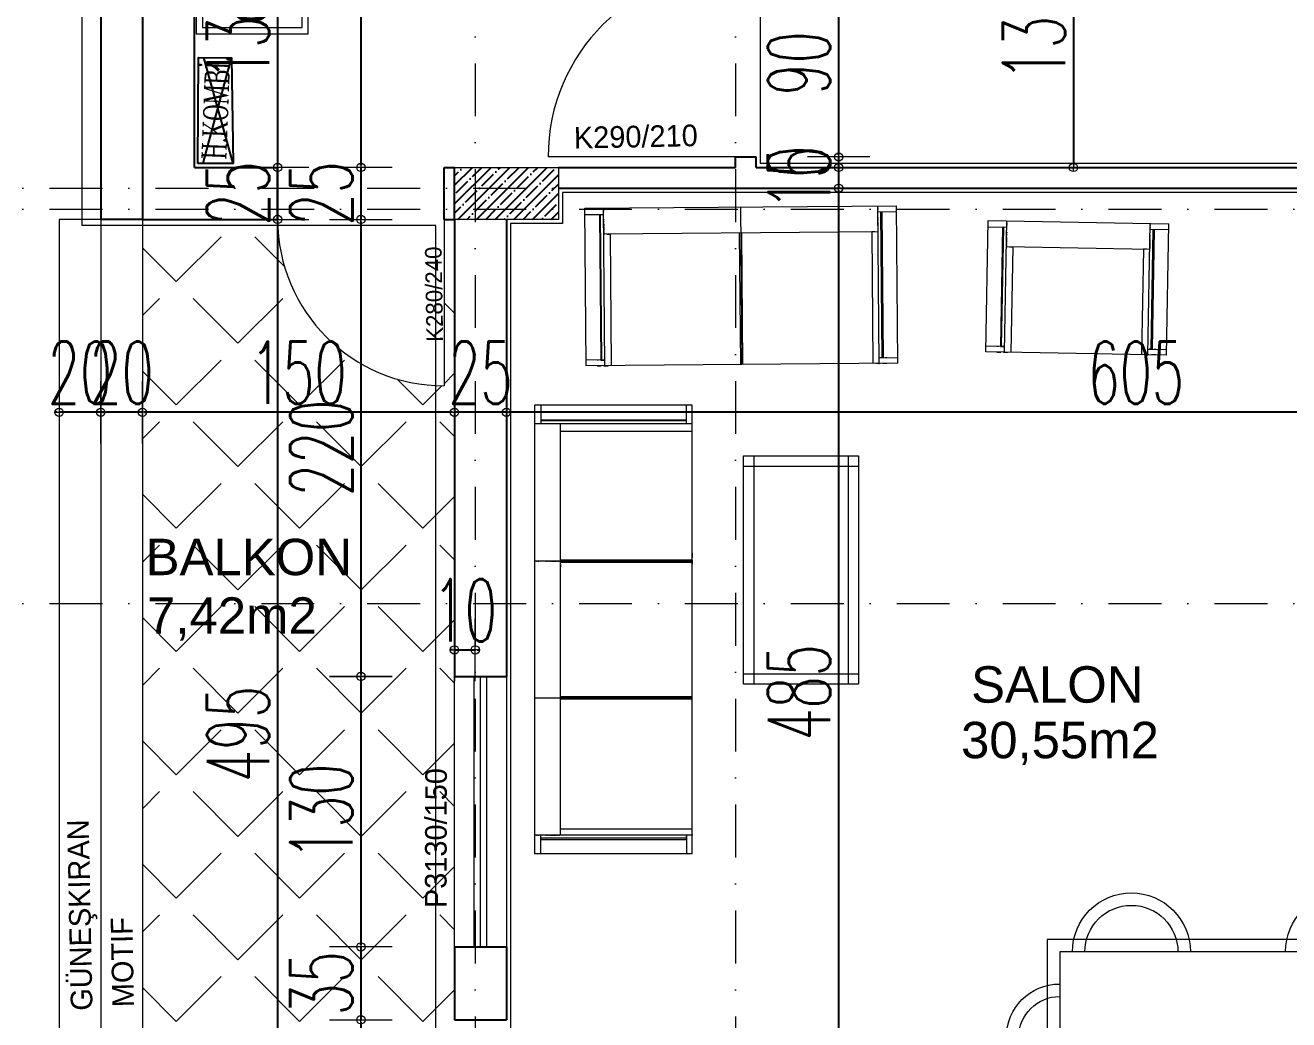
# Model space of a CAD drawing. Header units: millimetres. Extents: x -16104 to 67872, y -88009 to 12107.
# Drawn here: x 14388 to 14996, y -6460 to -5982 of the extents above; entities that cross this region are included whole.
import ezdxf

# ---------------------------------------------------------------- set-up
doc = ezdxf.new("R2010")
doc.units = ezdxf.units.MM
doc.linetypes.add('DASHDOTX2', pattern=[50.8, 25.4, -12.7, 0, -12.7])
doc.layers.get('0').update_dxf_attribs({"color": 241})
for name, color, linetype, lineweight in [('akslar', 144, 'Continuous', 20), ('bacas', 11, 'Continuous', 5), ('balkon', 6, 'Continuous', 5), ('duvar', 123, 'Continuous', 25), ('emsal&kolon', 1, 'Continuous', 5), ('kapı', 3, 'Continuous', 5), ('OLCU', 54, 'Continuous', 13), ('PASEMCON', 2, 'Continuous', 9), ('pencere', 5, 'Continuous', 5), ('POZ', 36, 'Continuous', 18), ('SıVA', 40, 'Continuous', 9), ('tefriş', 30, 'Continuous', 5), ('ÖLÇÜ', 252, 'Continuous', 20)]:
    doc.layers.add(name, color=color, linetype=linetype, lineweight=lineweight)
doc.styles.add('DIM', font='Txttw.shx', dxfattribs={"width": 0.6})
doc.styles.add('DIN', font='times.ttf', dxfattribs={"width": 0.6})
doc.styles.add('M2', font='stylu.ttf', dxfattribs={"height": 10})
doc.dimstyles.new('50', dxfattribs={"dimscale": 0, "dimtxt": 30, "dimasz": 1, "dimexe": 0, "dimexo": 2, "dimgap": 4, "dimtad": 1, "dimdec": 0, "dimzin": 0, "dimdsep": 46, "dimtxsty": 'DIM', "dimblk1": 'DOT', "dimblk2": 'DOT', "dimsah": 1, "dimcen": 1.5, "dimdle": 3, "dimse1": 1, "dimse2": 1, "dimclrd": 256, "dimclre": 9, "dimclrt": 256, "dimadec": 0, "dimazin": 0, "dimtfac": 0.24, "dimtdec": 0, "dimtix": 1, "dimtmove": 2, "dimatfit": 3, "dimldrblk": 'DOT', "dimfxl": 0, "dimtolj": 1, "dimtzin": 15, "dimarcsym": 0})

# ---------------------------------------------------------------- blocks, each defined once
blk = doc.blocks.new('sec')
at = {"layer": 'bacas'}
for p, q in [((9731.12, -593.55), (9731.12, -669.3)), ((9731.12, -593.55), (9946.75, -593.55)), ((9731.12, -593.55), (9731.12, -669.3)), ((9736.37, -593.55), (9738.37, -593.55)), ((9736.37, -593.55), (9738.37, -593.55)), ((9739.62, -593.55), (9741.62, -593.55)), ((9739.62, -593.55), (9741.62, -593.55)), ((9740.12, -593.55), (9740.12, -669.3)), ((9740.37, -593.55), (9740.12, -593.55)), ((9740.12, -593.55), (9740.12, -669.3)), ((9740.37, -593.55), (9740.12, -593.55)), ((9743.12, -656.8), (9743.12, -593.55)), ((9743.12, -656.8), (9743.12, -593.55)), ((9797, -593.55), (9946.75, -593.55)), ((9805.56, -593.55), (9805.56, -656.8)), ((9805.56, -593.55), (9805.56, -656.8)), ((9806.12, -669.3), (9806.12, -593.55)), ((9806.12, -669.3), (9806.12, -593.55)), ((9806.62, -593.55), (9806.62, -656.8)), ((9806.62, -593.55), (9806.62, -656.8)), ((9872.37, -593.55), (9870.37, -593.55)), ((9872.37, -593.55), (9870.37, -593.55)), ((9871.18, -593.55), (9871.18, -656.8)), ((9871.62, -593.55), (9871.87, -593.55)), ((9871.62, -593.55), (9871.87, -593.55)), ((9871.87, -593.55), (9871.87, -669.3)), ((9872.25, -593.55), (9872.25, -656.8)), ((9875.62, -593.55), (9873.62, -593.55)), ((9875.62, -593.55), (9873.62, -593.55)), ((9934.26, -656.8), (9934.26, -593.55)), ((9937.83, -593.56), (9937.83, -669.31)), ((9946.83, -593.56), (9946.83, -669.31)), ((9946.83, -593.56), (9946.83, -669.31)), ((9740.12, -596.3), (9731.12, -596.3)), ((9740.12, -596.3), (9731.12, -596.3)), ((9737.12, -596.3), (9736.37, -596.3)), ((9737.12, -596.3), (9736.37, -596.3)), ((9738.12, -666.3), (9738.12, -596.3)), ((9738.12, -596.3), (9739.62, -596.3)), ((9738.12, -666.3), (9738.12, -596.3)), ((9738.12, -596.3), (9739.62, -596.3)), ((9738.37, -596.3), (9738.62, -596.3)), ((9738.37, -596.3), (9738.62, -596.3)), ((9738.62, -596.3), (9738.62, -666.3)), ((9738.62, -596.3), (9738.62, -666.3)), ((9937.75, -596.3), (9946.75, -596.3)), ((9937.75, -596.3), (9946.75, -596.3)), ((9939.33, -596.31), (9939.33, -666.31)), ((9939.33, -596.31), (9939.33, -666.31)), ((9939.83, -666.31), (9939.83, -596.31)), ((9939.83, -666.31), (9939.83, -596.31)), ((9740.12, -656.8), (9871.87, -656.8)), ((9740.12, -656.8), (9740.37, -656.8)), ((9740.12, -656.8), (9937.83, -656.8)), ((9740.12, -656.8), (9740.37, -656.8)), ((9740.12, -657.3), (9740.12, -657.05)), ((9740.12, -657.3), (9740.12, -657.05)), ((9740.12, -657.8), (9740.12, -657.55)), ((9740.12, -657.8), (9740.12, -657.55)), ((9740.12, -658.3), (9740.12, -658.05)), ((9740.12, -658.3), (9740.12, -658.05)), ((9740.12, -658.8), (9740.12, -658.55)), ((9740.12, -658.8), (9740.12, -658.55)), ((9740.12, -659.3), (9740.12, -659.05)), ((9740.12, -659.3), (9740.12, -659.05)), ((9740.12, -659.8), (9740.12, -659.55)), ((9740.12, -659.8), (9740.12, -659.55)), ((9740.12, -660.3), (9740.12, -660.05)), ((9740.12, -660.3), (9740.12, -660.05)), ((9740.12, -661.05), (9740.12, -660.55)), ((9740.12, -661.05), (9740.12, -660.55)), ((9740.12, -661.55), (9740.12, -661.3)), ((9740.12, -661.55), (9740.12, -661.3)), ((9741.62, -656.8), (9743.12, -656.8)), ((9741.62, -656.8), (9743.12, -656.8)), ((9870.37, -656.8), (9868.87, -656.8)), ((9870.37, -656.8), (9868.87, -656.8)), ((9871.87, -656.8), (9871.62, -656.8)), ((9871.87, -656.8), (9871.62, -656.8)), ((9871.87, -657.3), (9871.87, -657.05)), ((9871.87, -657.3), (9871.87, -657.05)), ((9871.87, -657.8), (9871.87, -657.55)), ((9871.87, -657.8), (9871.87, -657.55)), ((9871.87, -658.3), (9871.87, -658.05)), ((9871.87, -658.3), (9871.87, -658.05)), ((9871.87, -658.8), (9871.87, -658.55)), ((9871.87, -658.8), (9871.87, -658.55)), ((9871.87, -659.3), (9871.87, -659.05)), ((9871.87, -659.3), (9871.87, -659.05)), ((9871.87, -659.8), (9871.87, -659.55)), ((9871.87, -659.8), (9871.87, -659.55)), ((9871.87, -660.3), (9871.87, -660.05)), ((9871.87, -660.3), (9871.87, -660.05)), ((9871.87, -661.05), (9871.87, -660.55)), ((9871.87, -661.05), (9871.87, -660.55)), ((9871.87, -661.55), (9871.87, -661.3)), ((9871.87, -661.55), (9871.87, -661.3)), ((9731.12, -666.3), (9740.12, -666.3)), ((9731.12, -666.3), (9740.12, -666.3)), ((9740.12, -662.3), (9740.12, -662.05)), ((9740.12, -662.3), (9740.12, -662.05)), ((9740.12, -663.05), (9740.12, -662.8)), ((9740.12, -663.05), (9740.12, -662.8)), ((9740.12, -663.8), (9740.12, -663.55)), ((9740.12, -663.8), (9740.12, -663.55)), ((9740.12, -667.55), (9740.12, -667.3)), ((9740.12, -667.55), (9740.12, -667.3)), ((9871.87, -662.3), (9871.87, -662.05)), ((9871.87, -662.3), (9871.87, -662.05)), ((9871.87, -663.05), (9871.87, -662.8)), ((9871.87, -663.05), (9871.87, -662.8)), ((9871.87, -663.8), (9871.87, -663.55)), ((9871.87, -663.8), (9871.87, -663.55)), ((9871.87, -667.55), (9871.87, -667.3)), ((9871.87, -667.55), (9871.87, -667.3)), ((9946.83, -666.31), (9937.83, -666.31)), ((9946.83, -666.31), (9937.83, -666.31)), ((9946.83, -669.31), (9731.12, -669.3)), ((9740.12, -668.3), (9740.12, -668.05)), ((9740.12, -668.3), (9740.12, -668.05)), ((9946.83, -669.31), (9797.08, -669.31)), ((9871.87, -668.3), (9871.87, -668.05)), ((9871.87, -668.3), (9871.87, -668.05))]:
    blk.add_line(p, q, dxfattribs=at)
blk = doc.blocks.new('NEWBLOCK5')
at = {"layer": 'bacas'}
for p, q in [((1.4704, -0.1965), (0.3729, -0.1965)), ((0.3729, -0.1965), (0.3729, -0.749)), ((0.4229, -0.1965), (0.4229, -0.749)), ((1.4204, -0.1965), (1.4204, -0.749)), ((1.4704, -0.749), (1.4704, -0.1965)), ((0.3729, -0.2465), (1.4704, -0.2465)), ((1.4704, -0.7015), (0.3729, -0.7015)), ((0.3729, -0.749), (1.4704, -0.749))]:
    blk.add_line(p, q, dxfattribs=at)
blk = doc.blocks.new('NEWBLOCK4')
at = {"layer": 'bacas'}
for p, q in [((-0.8505, 0.5894), (-0.8505, 2.0869)), ((-0.093, 2.0869), (-0.8505, 2.0869)), ((-0.8205, 2.0869), (-0.8205, 1.9969)), ((-0.1205, 1.9969), (-0.1205, 2.0869)), ((-0.093, 2.0869), (-0.093, 0.5894)), ((-0.8205, 2.0169), (-0.1205, 2.0169)), ((-0.1205, 2.0119), (-0.8205, 2.0119)), ((-0.1205, 2.0269), (-0.1205, 2.0344)), ((-0.1205, 2.0169), (-0.1205, 2.0019)), ((-0.1205, 2.0144), (-0.1205, 2.0119)), ((-0.093, 2.0344), (-0.093, 2.0144)), ((-0.093, 1.9969), (-0.8505, 1.9969)), ((-0.8405, 1.9969), (-0.838, 1.9969)), ((-0.833, 1.9969), (-0.8305, 1.9969)), ((-0.7955, 1.9969), (-0.793, 1.9969)), ((-0.788, 1.9969), (-0.7855, 1.9969)), ((-0.7805, 1.9969), (-0.778, 1.9969)), ((-0.773, 1.9969), (-0.7705, 1.9969)), ((-0.768, 1.9969), (-0.763, 1.9969)), ((-0.7605, 1.9969), (-0.758, 1.9969)), ((-0.7555, 1.9969), (-0.753, 1.9969)), ((-0.7505, 1.9969), (-0.748, 1.9969)), ((-0.7455, 1.9969), (-0.743, 1.9969)), ((-0.7405, 1.9969), (-0.738, 1.9969)), ((-0.7355, 1.9969), (-0.733, 1.9969)), ((-0.7305, 1.9969), (-0.728, 1.9969)), ((-0.7255, 1.9969), (-0.7255, 0.6794)), ((-0.7255, 1.9969), (-0.7255, 1.9944)), ((-0.7255, 1.9819), (-0.7255, 1.9669)), ((-0.7255, 1.9669), (-0.093, 1.9669)), ((-0.093, 2.0019), (-0.093, 1.9819)), ((-0.093, 1.9944), (-0.093, 1.9969)), ((-0.8505, 1.3369), (-0.093, 1.3369)), ((-0.093, 1.3425), (-0.7255, 1.3425)), ((-0.093, 1.3319), (-0.7255, 1.3319)), ((-0.093, 0.6794), (-0.8505, 0.6794)), ((-0.8405, 0.6794), (-0.838, 0.6794)), ((-0.833, 0.6794), (-0.8305, 0.6794)), ((-0.8205, 0.5894), (-0.8205, 0.6794)), ((-0.7955, 0.6794), (-0.793, 0.6794)), ((-0.788, 0.6794), (-0.7855, 0.6794)), ((-0.7805, 0.6794), (-0.778, 0.6794)), ((-0.773, 0.6794), (-0.7705, 0.6794)), ((-0.768, 0.6794), (-0.763, 0.6794)), ((-0.7605, 0.6794), (-0.758, 0.6794)), ((-0.7555, 0.6794), (-0.753, 0.6794)), ((-0.7505, 0.6794), (-0.748, 0.6794)), ((-0.7455, 0.6794), (-0.743, 0.6794)), ((-0.7405, 0.6794), (-0.738, 0.6794)), ((-0.7355, 0.6794), (-0.733, 0.6794)), ((-0.7305, 0.6794), (-0.728, 0.6794)), ((-0.7255, 0.6944), (-0.7255, 0.7094)), ((-0.7255, 0.7094), (-0.093, 0.7094)), ((-0.7255, 0.6794), (-0.7255, 0.6819)), ((-0.1205, 0.6794), (-0.1205, 0.5894)), ((-0.1205, 0.6594), (-0.1205, 0.6744)), ((-0.093, 0.6744), (-0.093, 0.6944)), ((-0.093, 0.6819), (-0.093, 0.6794)), ((-0.1205, 0.6644), (-0.8205, 0.6644)), ((-0.8205, 0.6594), (-0.1205, 0.6594)), ((-0.1205, 0.6619), (-0.1205, 0.6644)), ((-0.1205, 0.6494), (-0.1205, 0.6419)), ((-0.093, 0.6419), (-0.093, 0.6619)), ((-0.093, 0.5894), (-0.8505, 0.5894))]:
    blk.add_line(p, q, dxfattribs=at)
blk = doc.blocks.new('tekli.')
at = {"layer": 'bacas'}
for p, q in [((43.44, 0), (-43.44, 0)), ((-43.44, 0), (-43.44, -63.16)), ((-38.19, 0), (-36.19, 0)), ((-34.94, 0), (-32.94, 0)), ((-34.19, 0), (-34.44, 0)), ((-34.44, 0), (-34.44, -63.16)), ((-31.44, -50.66), (-31.44, 0)), ((31.44, -50.66), (31.44, 0)), ((34.94, 0), (32.94, 0)), ((34.19, 0), (34.44, 0)), ((34.44, 0), (34.44, -63.16)), ((38.19, 0), (36.19, 0)), ((43.44, 0), (43.44, -63.16)), ((-34.44, -2.75), (-43.44, -2.75)), ((-37.44, -2.75), (-38.19, -2.75)), ((-36.44, -60.16), (-36.44, -2.75)), ((-36.44, -2.75), (-34.94, -2.75)), ((-36.19, -2.75), (-35.94, -2.75)), ((-35.94, -2.75), (-35.94, -60.16)), ((34.44, -2.75), (43.44, -2.75)), ((36.44, -2.75), (34.94, -2.75)), ((35.94, -2.75), (35.94, -60.16)), ((36.19, -2.75), (35.94, -2.75)), ((36.44, -60.16), (36.44, -2.75)), ((37.44, -2.75), (38.19, -2.75)), ((34.44, -50.66), (-34.44, -50.66)), ((-34.44, -50.66), (-34.19, -50.66)), ((-34.44, -51.16), (-34.44, -50.91)), ((-34.44, -51.66), (-34.44, -51.41)), ((-34.44, -52.16), (-34.44, -51.91)), ((-34.44, -52.66), (-34.44, -52.41)), ((-34.44, -53.16), (-34.44, -52.91)), ((-34.44, -53.66), (-34.44, -53.41)), ((-34.44, -54.16), (-34.44, -53.91)), ((-34.44, -54.91), (-34.44, -54.41)), ((-32.94, -50.66), (-31.44, -50.66)), ((32.94, -50.66), (31.44, -50.66)), ((34.44, -50.66), (34.19, -50.66)), ((34.44, -51.16), (34.44, -50.91)), ((34.44, -51.66), (34.44, -51.41)), ((34.44, -52.16), (34.44, -51.91)), ((34.44, -52.66), (34.44, -52.41)), ((34.44, -53.16), (34.44, -52.91)), ((34.44, -53.66), (34.44, -53.41)), ((34.44, -54.16), (34.44, -53.91)), ((34.44, -54.91), (34.44, -54.41)), ((-43.44, -60.16), (-34.44, -60.16)), ((-34.44, -55.41), (-34.44, -55.16)), ((-34.44, -56.16), (-34.44, -55.91)), ((-34.44, -56.91), (-34.44, -56.66)), ((-34.44, -57.66), (-34.44, -57.41)), ((34.44, -55.41), (34.44, -55.16)), ((34.44, -56.16), (34.44, -55.91)), ((34.44, -56.91), (34.44, -56.66)), ((34.44, -57.66), (34.44, -57.41)), ((43.44, -60.16), (34.44, -60.16)), ((-43.44, -63.16), (43.44, -63.16)), ((-34.44, -61.41), (-34.44, -61.16)), ((-34.44, -62.16), (-34.44, -61.91)), ((34.44, -61.41), (34.44, -61.16)), ((34.44, -62.16), (34.44, -61.91))]:
    blk.add_line(p, q, dxfattribs=at)
blk = doc.blocks.new('rb')
at = {"layer": 'tefriş'}
for points in [[(1548.4, 487.07), (1595.5, 487.07), (1595.5, 394.92), (1548.4, 394.92)], [(1551.4, 484.07), (1592.5, 484.07), (1592.5, 397.92), (1551.4, 397.92)]]:
    blk.add_lwpolyline(points, close=True, dxfattribs=at)
for centre, radius, start, end in [((1571.95, 484.07), 12.83, 0, 180), ((1571.95, 484.07), 9.83, 0, 180), ((1551.4, 466.84), 14.18, 90, 270), ((1592.5, 466.49), 13.72, 270, 90), ((1551.4, 466.84), 11.18, 90, 270), ((1592.5, 466.49), 10.72, 270, 90), ((1551.4, 415.62), 14.18, 90, 270), ((1551.4, 415.62), 11.18, 90, 270), ((1592.29, 413.54), 13.72, 270, 90), ((1592.29, 413.54), 10.72, 270, 90), ((1571.95, 397.92), 13.83, 180, 0), ((1571.95, 397.92), 10.83, 180, 0)]:
    blk.add_arc(centre, radius, start, end, dxfattribs=at)
blk = doc.blocks.new('DOT')
for p, q in [((0, 15), (0, -15)), ((-2, 0), (0, 0)), ((2, 0), (0, 0))]:
    blk.add_line(p, q)
blk.add_circle((0, 0), 2)
blk = doc.blocks.new('*D6052')
at = {"layer": 'Defpoints', "color": 0, "transparency": 16777216}
for p in [(14469.71, -5919.72), (14469.71, -6049.87), (14509.71, -6049.87)]:
    blk.add_point(p, dxfattribs=at)
at = {"layer": 'OLCU', "lineweight": -2, "transparency": 16777216}
blk.add_line((14509.71, -5920.72), (14509.71, -6048.87), dxfattribs=at)
for p, rotation in [((14509.71, -5919.72), 90), ((14509.71, -6049.87), 270)]:
    blk.add_blockref('DOT', p, dxfattribs=dict(at, rotation=rotation))
at = {"layer": 'OLCU', "transparency": 16777216, "insert": (14490.71, -5984.8), "char_height": 30, "attachment_point": 5, "rotation": 90, "style": 'DIM'}
blk.add_mtext('\\A1;130', dxfattribs=at)
blk = doc.blocks.new('*D6367')
at = {"layer": 'Defpoints', "color": 0, "transparency": 16777216}
for p in [(14509.71, -6049.87), (14509.71, -6074.87), (14509.71, -6074.87)]:
    blk.add_point(p, dxfattribs=at)
at = {"layer": 'OLCU', "lineweight": -2, "transparency": 16777216}
for p, q in [((14509.71, -6048.87), (14509.71, -6047.87)), ((14509.71, -6049.87), (14509.71, -6074.87)), ((14509.71, -6075.87), (14509.71, -6076.87))]:
    blk.add_line(p, q, dxfattribs=at)
for p, rotation in [((14509.71, -6049.87), 270), ((14509.71, -6074.87), 90)]:
    blk.add_blockref('DOT', p, dxfattribs=dict(at, rotation=rotation))
at = {"layer": 'OLCU', "transparency": 16777216, "insert": (14490.71, -6062.37), "char_height": 30, "attachment_point": 5, "rotation": 90, "style": 'DIM'}
blk.add_mtext('\\A1;25', dxfattribs=at)
blk = doc.blocks.new('*D6053')
at = {"layer": 'Defpoints', "color": 0, "transparency": 16777216}
for p in [(14509.71, -6074.87), (14509.71, -6569.56), (14509.71, -6569.56)]:
    blk.add_point(p, dxfattribs=at)
at = {"layer": 'OLCU', "lineweight": -2, "transparency": 16777216}
blk.add_line((14509.71, -6075.87), (14509.71, -6568.56), dxfattribs=at)
for p, rotation in [((14509.71, -6074.87), 90), ((14509.71, -6569.56), 270)]:
    blk.add_blockref('DOT', p, dxfattribs=dict(at, rotation=rotation))
at = {"layer": 'OLCU', "transparency": 16777216, "insert": (14490.71, -6322.22), "char_height": 30, "attachment_point": 5, "rotation": 90, "style": 'DIM'}
blk.add_mtext('\\A1;495', dxfattribs=at)
blk = doc.blocks.new('*D6055')
at = {"layer": 'Defpoints', "color": 0, "transparency": 16777216}
for p in [(14519.71, -5659.56), (14524.71, -6049.87), (14549.71, -6049.87)]:
    blk.add_point(p, dxfattribs=at)
at = {"layer": 'OLCU', "lineweight": -2, "transparency": 16777216}
blk.add_line((14549.71, -5660.56), (14549.71, -6048.87), dxfattribs=at)
for p, rotation in [((14549.71, -5659.56), 90), ((14549.71, -6049.87), 270)]:
    blk.add_blockref('DOT', p, dxfattribs=dict(at, rotation=rotation))
at = {"layer": 'OLCU', "transparency": 16777216, "insert": (14530.71, -5854.72), "char_height": 30, "attachment_point": 5, "rotation": 90, "style": 'DIM'}
blk.add_mtext('\\A1;390', dxfattribs=at)
blk = doc.blocks.new('*D6056')
at = {"layer": 'Defpoints', "color": 0, "transparency": 16777216}
for p in [(14524.71, -6049.87), (14524.71, -6074.87), (14549.71, -6074.87)]:
    blk.add_point(p, dxfattribs=at)
at = {"layer": 'OLCU', "lineweight": -2, "transparency": 16777216}
for p, q in [((14549.71, -6048.87), (14549.71, -6047.87)), ((14549.71, -6049.87), (14549.71, -6074.87)), ((14549.71, -6075.87), (14549.71, -6076.87))]:
    blk.add_line(p, q, dxfattribs=at)
for p, rotation in [((14549.71, -6049.87), 270), ((14549.71, -6074.87), 90)]:
    blk.add_blockref('DOT', p, dxfattribs=dict(at, rotation=rotation))
at = {"layer": 'OLCU', "transparency": 16777216, "insert": (14530.71, -6062.37), "char_height": 30, "attachment_point": 5, "rotation": 90, "style": 'DIM'}
blk.add_mtext('\\A1;25', dxfattribs=at)
blk = doc.blocks.new('*D6369')
at = {"layer": 'Defpoints', "color": 0, "transparency": 16777216}
for p in [(14589.71, -6074.87), (14549.71, -6294.56), (14594.71, -6294.56)]:
    blk.add_point(p, dxfattribs=at)
at = {"layer": 'OLCU', "lineweight": -2, "transparency": 16777216}
blk.add_line((14549.71, -6075.87), (14549.71, -6293.56), dxfattribs=at)
for p, rotation in [((14549.71, -6074.87), 90), ((14549.71, -6294.56), 270)]:
    blk.add_blockref('DOT', p, dxfattribs=dict(at, rotation=rotation))
at = {"layer": 'OLCU', "transparency": 16777216, "insert": (14530.71, -6184.72), "char_height": 30, "attachment_point": 5, "rotation": 90, "style": 'DIM'}
blk.add_mtext('\\A1;220', dxfattribs=at)
blk = doc.blocks.new('*D6370')
at = {"layer": 'Defpoints', "color": 0, "transparency": 16777216}
for p in [(14594.71, -6294.56), (14549.71, -6424.56), (14594.71, -6424.56)]:
    blk.add_point(p, dxfattribs=at)
at = {"layer": 'OLCU', "lineweight": -2, "transparency": 16777216}
blk.add_line((14549.71, -6295.56), (14549.71, -6423.56), dxfattribs=at)
for p, rotation in [((14549.71, -6294.56), 90), ((14549.71, -6424.56), 270)]:
    blk.add_blockref('DOT', p, dxfattribs=dict(at, rotation=rotation))
at = {"layer": 'OLCU', "transparency": 16777216, "insert": (14530.71, -6359.56), "char_height": 30, "attachment_point": 5, "rotation": 90, "style": 'DIM'}
blk.add_mtext('\\A1;130', dxfattribs=at)
blk = doc.blocks.new('*D6371')
at = {"layer": 'Defpoints', "color": 0, "transparency": 16777216}
for p in [(14594.71, -6424.56), (14549.71, -6459.56), (14594.71, -6459.56)]:
    blk.add_point(p, dxfattribs=at)
at = {"layer": 'OLCU', "lineweight": -2, "transparency": 16777216}
for p, q in [((14549.71, -6423.56), (14549.71, -6422.56)), ((14549.71, -6424.56), (14549.71, -6459.56)), ((14549.71, -6460.56), (14549.71, -6461.56))]:
    blk.add_line(p, q, dxfattribs=at)
for p, rotation in [((14549.71, -6424.56), 270), ((14549.71, -6459.56), 90)]:
    blk.add_blockref('DOT', p, dxfattribs=dict(at, rotation=rotation))
at = {"layer": 'OLCU', "transparency": 16777216, "insert": (14530.71, -6442.06), "char_height": 30, "attachment_point": 5, "rotation": 90, "style": 'DIM'}
blk.add_mtext('\\A1;35', dxfattribs=at)
blk = doc.blocks.new('*D6057')
at = {"layer": 'Defpoints', "color": 0, "transparency": 16777216}
for p in [(14594.71, -6459.56), (14549.71, -6539.56), (14594.71, -6539.56)]:
    blk.add_point(p, dxfattribs=at)
at = {"layer": 'OLCU', "lineweight": -2, "transparency": 16777216}
blk.add_line((14549.71, -6460.56), (14549.71, -6538.56), dxfattribs=at)
for p, rotation in [((14549.71, -6459.56), 90), ((14549.71, -6539.56), 270)]:
    blk.add_blockref('DOT', p, dxfattribs=dict(at, rotation=rotation))
at = {"layer": 'OLCU', "transparency": 16777216, "insert": (14530.71, -6499.56), "char_height": 30, "attachment_point": 5, "rotation": 90, "style": 'DIM'}
blk.add_mtext('\\A1;80', dxfattribs=at)
blk = doc.blocks.new('*D6064')
at = {"layer": 'Defpoints', "color": 0, "transparency": 16777216}
for p in [(14739.71, -5954.87), (14739.71, -6044.87), (14779.35, -6044.87)]:
    blk.add_point(p, dxfattribs=at)
at = {"layer": 'OLCU', "lineweight": -2, "transparency": 16777216}
blk.add_line((14779.35, -5955.87), (14779.35, -6043.87), dxfattribs=at)
for p, rotation in [((14779.35, -5954.87), 90), ((14779.35, -6044.87), 270)]:
    blk.add_blockref('DOT', p, dxfattribs=dict(at, rotation=rotation))
at = {"layer": 'OLCU', "transparency": 16777216, "insert": (14760.35, -5999.87), "char_height": 30, "attachment_point": 5, "rotation": 90, "style": 'DIM'}
blk.add_mtext('\\A1;90', dxfattribs=at)
blk = doc.blocks.new('*D6065')
at = {"layer": 'Defpoints', "color": 0, "transparency": 16777216}
for p in [(14779.35, -6044.87), (14779.35, -6049.87), (14779.35, -6049.87)]:
    blk.add_point(p, dxfattribs=at)
at = {"layer": 'OLCU', "lineweight": -2, "transparency": 16777216}
for p, q in [((14779.35, -6043.87), (14779.35, -6042.87)), ((14779.35, -6044.87), (14779.35, -6049.87)), ((14779.35, -6050.87), (14779.35, -6051.87))]:
    blk.add_line(p, q, dxfattribs=at)
for p, rotation in [((14779.35, -6044.87), 270), ((14779.35, -6049.87), 90)]:
    blk.add_blockref('DOT', p, dxfattribs=dict(at, rotation=rotation))
at = {"layer": 'OLCU', "transparency": 16777216, "insert": (14760.35, -6047.37), "char_height": 30, "attachment_point": 5, "rotation": 90, "style": 'DIM'}
blk.add_mtext('\\A1;5', dxfattribs=at)
blk = doc.blocks.new('*D6066')
at = {"layer": 'Defpoints', "color": 0, "transparency": 16777216}
for p in [(14779.35, -6049.87), (14779.35, -6059.87), (14779.35, -6059.87)]:
    blk.add_point(p, dxfattribs=at)
at = {"layer": 'OLCU', "lineweight": -2, "transparency": 16777216}
for p, q in [((14779.35, -6048.87), (14779.35, -6047.87)), ((14779.35, -6049.87), (14779.35, -6059.87)), ((14779.35, -6060.87), (14779.35, -6061.87))]:
    blk.add_line(p, q, dxfattribs=at)
for p, rotation in [((14779.35, -6049.87), 270), ((14779.35, -6059.87), 90)]:
    blk.add_blockref('DOT', p, dxfattribs=dict(at, rotation=rotation))
at = {"layer": 'OLCU', "transparency": 16777216, "insert": (14760.35, -6054.87), "char_height": 30, "attachment_point": 5, "rotation": 90, "style": 'DIM'}
blk.add_mtext('\\A1;10', dxfattribs=at)
blk = doc.blocks.new('*D6067')
at = {"layer": 'Defpoints', "color": 0, "transparency": 16777216}
for p in [(14779.35, -6059.87), (14779.35, -6544.56), (14779.35, -6544.56)]:
    blk.add_point(p, dxfattribs=at)
at = {"layer": 'OLCU', "lineweight": -2, "transparency": 16777216}
blk.add_line((14779.35, -6060.87), (14779.35, -6543.56), dxfattribs=at)
for p, rotation in [((14779.35, -6059.87), 90), ((14779.35, -6544.56), 270)]:
    blk.add_blockref('DOT', p, dxfattribs=dict(at, rotation=rotation))
at = {"layer": 'OLCU', "transparency": 16777216, "insert": (14760.35, -6302.22), "char_height": 30, "attachment_point": 5, "rotation": 90, "style": 'DIM'}
blk.add_mtext('\\A1;485', dxfattribs=at)
blk = doc.blocks.new('*D6070')
at = {"layer": 'Defpoints', "color": 0, "transparency": 16777216}
for p in [(14892.21, -5919.87), (14892.21, -6049.87), (14892.21, -6049.87)]:
    blk.add_point(p, dxfattribs=at)
at = {"layer": 'OLCU', "lineweight": -2, "transparency": 16777216}
blk.add_line((14892.21, -5920.87), (14892.21, -6048.87), dxfattribs=at)
for p, rotation in [((14892.21, -5919.87), 90), ((14892.21, -6049.87), 270)]:
    blk.add_blockref('DOT', p, dxfattribs=dict(at, rotation=rotation))
at = {"layer": 'OLCU', "transparency": 16777216, "insert": (14873.21, -5984.87), "char_height": 30, "attachment_point": 5, "rotation": 90, "style": 'DIM'}
blk.add_mtext('\\A1;130', dxfattribs=at)
blk = doc.blocks.new('*D6101')
at = {"layer": 'Defpoints', "color": 0, "transparency": 16777216}
for p in [(14619.71, -6167.58), (14619.71, -6167.58), (15224.71, -6167.58)]:
    blk.add_point(p, dxfattribs=at)
at = {"layer": 'OLCU', "lineweight": -2, "transparency": 16777216}
blk.add_line((15223.71, -6167.58), (14620.71, -6167.58), dxfattribs=at)
at = {"layer": 'OLCU', "lineweight": -2, "transparency": 16777216, "rotation": 180}
blk.add_blockref('DOT', (14619.71, -6167.58), dxfattribs=at)
at = {"layer": 'OLCU', "lineweight": -2, "transparency": 16777216}
blk.add_blockref('DOT', (15224.71, -6167.58), dxfattribs=at)
at = {"layer": 'OLCU', "transparency": 16777216, "insert": (14922.21, -6148.58), "char_height": 30, "attachment_point": 5, "style": 'DIM'}
blk.add_mtext('\\A1;605', dxfattribs=at)
blk = doc.blocks.new('*D6102')
at = {"layer": 'Defpoints', "color": 0, "transparency": 16777216}
for p in [(14594.71, -6167.58), (14594.71, -6167.58), (14619.71, -6167.58)]:
    blk.add_point(p, dxfattribs=at)
at = {"layer": 'OLCU', "lineweight": -2, "transparency": 16777216}
for p, q in [((14593.71, -6167.58), (14592.71, -6167.58)), ((14619.71, -6167.58), (14594.71, -6167.58)), ((14620.71, -6167.58), (14621.71, -6167.58))]:
    blk.add_line(p, q, dxfattribs=at)
blk.add_blockref('DOT', (14594.71, -6167.58), dxfattribs=at)
at = {"layer": 'OLCU', "lineweight": -2, "transparency": 16777216, "rotation": 180}
blk.add_blockref('DOT', (14619.71, -6167.58), dxfattribs=at)
at = {"layer": 'OLCU', "transparency": 16777216, "insert": (14607.21, -6148.58), "char_height": 30, "attachment_point": 5, "style": 'DIM'}
blk.add_mtext('\\A1;25', dxfattribs=at)
blk = doc.blocks.new('*D6103')
at = {"layer": 'Defpoints', "color": 0, "transparency": 16777216}
for p in [(14444.71, -6167.58), (14444.71, -6167.58), (14594.71, -6167.58)]:
    blk.add_point(p, dxfattribs=at)
at = {"layer": 'OLCU', "lineweight": -2, "transparency": 16777216}
blk.add_line((14593.71, -6167.58), (14445.71, -6167.58), dxfattribs=at)
at = {"layer": 'OLCU', "lineweight": -2, "transparency": 16777216, "rotation": 180}
blk.add_blockref('DOT', (14444.71, -6167.58), dxfattribs=at)
at = {"layer": 'OLCU', "lineweight": -2, "transparency": 16777216}
blk.add_blockref('DOT', (14594.71, -6167.58), dxfattribs=at)
at = {"layer": 'OLCU', "transparency": 16777216, "insert": (14519.71, -6148.58), "char_height": 30, "attachment_point": 5, "style": 'DIM'}
blk.add_mtext('\\A1;150', dxfattribs=at)
blk = doc.blocks.new('*D6104')
at = {"layer": 'Defpoints', "color": 0, "transparency": 16777216}
for p in [(14424.71, -6167.58), (14424.71, -6167.58), (14444.71, -6167.58)]:
    blk.add_point(p, dxfattribs=at)
at = {"layer": 'OLCU', "lineweight": -2, "transparency": 16777216}
for p, q in [((14423.71, -6167.58), (14422.71, -6167.58)), ((14444.71, -6167.58), (14424.71, -6167.58)), ((14445.71, -6167.58), (14446.71, -6167.58))]:
    blk.add_line(p, q, dxfattribs=at)
blk.add_blockref('DOT', (14424.71, -6167.58), dxfattribs=at)
at = {"layer": 'OLCU', "lineweight": -2, "transparency": 16777216, "rotation": 180}
blk.add_blockref('DOT', (14444.71, -6167.58), dxfattribs=at)
at = {"layer": 'OLCU', "transparency": 16777216, "insert": (14434.71, -6148.58), "char_height": 30, "attachment_point": 5, "style": 'DIM'}
blk.add_mtext('\\A1;20', dxfattribs=at)
blk = doc.blocks.new('*D6105')
at = {"layer": 'Defpoints', "color": 0, "transparency": 16777216}
for p in [(14404.71, -6167.58), (14404.71, -6167.58), (14424.71, -6167.58)]:
    blk.add_point(p, dxfattribs=at)
at = {"layer": 'OLCU', "lineweight": -2, "transparency": 16777216}
for p, q in [((14403.71, -6167.58), (14402.71, -6167.58)), ((14424.71, -6167.58), (14404.71, -6167.58)), ((14425.71, -6167.58), (14426.71, -6167.58))]:
    blk.add_line(p, q, dxfattribs=at)
blk.add_blockref('DOT', (14404.71, -6167.58), dxfattribs=at)
at = {"layer": 'OLCU', "lineweight": -2, "transparency": 16777216, "rotation": 180}
blk.add_blockref('DOT', (14424.71, -6167.58), dxfattribs=at)
at = {"layer": 'OLCU', "transparency": 16777216, "insert": (14414.71, -6148.58), "char_height": 30, "attachment_point": 5, "style": 'DIM'}
blk.add_mtext('\\A1;20', dxfattribs=at)
blk = doc.blocks.new('*D6205')
at = {"layer": 'Defpoints', "color": 0, "transparency": 16777216}
for p in [(14594.71, -5269.56), (14604.69, -6281.78), (14604.69, -6316.78)]:
    blk.add_point(p, dxfattribs=at)
at = {"layer": 'OLCU', "lineweight": -2, "transparency": 16777216}
for p, q in [((14593.71, -6281.78), (14592.71, -6281.78)), ((14594.71, -6281.78), (14604.69, -6281.78)), ((14605.69, -6281.78), (14606.69, -6281.78))]:
    blk.add_line(p, q, dxfattribs=at)
blk.add_blockref('DOT', (14594.71, -6281.78), dxfattribs=at)
at = {"layer": 'OLCU', "lineweight": -2, "transparency": 16777216, "rotation": 180}
blk.add_blockref('DOT', (14604.69, -6281.78), dxfattribs=at)
at = {"layer": 'OLCU', "transparency": 16777216, "insert": (14599.7, -6262.78), "char_height": 30, "attachment_point": 5, "style": 'DIM'}
blk.add_mtext('\\A1;10', dxfattribs=at)
blk = doc.blocks.new('*D6207')
at = {"layer": 'Defpoints', "color": 0, "transparency": 16777216}
for p in [(14729.71, -5234.56), (15234.67, -5234.56), (15234.67, -6281.78)]:
    blk.add_point(p, dxfattribs=at)
at = {"layer": 'OLCU', "lineweight": -2, "transparency": 16777216}
blk.add_line((14730.71, -5234.56), (15233.67, -5234.56), dxfattribs=at)
at = {"layer": 'OLCU', "lineweight": -2, "transparency": 16777216, "rotation": 180}
blk.add_blockref('DOT', (14729.71, -5234.56), dxfattribs=at)
at = {"layer": 'OLCU', "lineweight": -2, "transparency": 16777216}
blk.add_blockref('DOT', (15234.67, -5234.56), dxfattribs=at)
at = {"layer": 'OLCU', "transparency": 16777216, "insert": (14982.19, -5215.56), "char_height": 30, "attachment_point": 5, "style": 'DIM'}
blk.add_mtext('\\A1;505', dxfattribs=at)
blk = doc.blocks.new('nb')
at = {"layer": 'tefriş'}
for points in [[(2093.6, -356.31), (2093.6, -292.09), (2039.78, -292.09), (2039.78, -356.31)], [(2090.6, -353.31), (2090.6, -295.09), (2042.78, -295.09), (2042.78, -353.31)]]:
    blk.add_lwpolyline(points, close=True, dxfattribs=at)
at = {"layer": 'tefriş', "insert": (2053.03, -347.96), "char_height": 17.5, "width": 1076.8413, "attachment_point": 9, "rotation": 270}
blk.add_mtext('{\\fArial|b0|i0|c162|p34;Ç.M.}', dxfattribs=at)
blk = doc.blocks.new('ae')
at = {"layer": 'duvar'}
for p, q in [((75774.14, -20966.63), (75824.26, -20949.94)), ((75773.51, -20952.17), (75824.86, -20963.16))]:
    blk.add_line(p, q, dxfattribs=at)
blk.add_lwpolyline([(75773.26, -20949.63), (75824.12, -20947.34), (75824.86, -20963.16), (75774.14, -20966.63)], close=True, dxfattribs=at)
at = {"layer": 'PASEMCON', "color": 7, "style": 'DIN', "width": 0.6}
blk.add_text('H.KOMBİ.', height=12.004, rotation=0.66441, dxfattribs=at).set_placement((75775.83, -20963.19))

msp = doc.modelspace()

# ---------------------------------------------------------------- hatches: boundary and pattern name
h = msp.add_hatch()
h.set_pattern_fill('ANSI35,_O', color=256)
h.set_pattern_definition([(45, (3602.555, -17059.605), (-4.490128, 4.490128), []), (45, (3607.0454, -17059.605), (-4.490128, 4.490128), [7.9375, -1.5875, 0, -1.5875])])
h.paths.add_polyline_path([(14604.69, -6049.87), (14594.71, -6049.87), (14594.71, -6059.87), (14604.69, -6059.87)])
h.paths.add_polyline_path([(14644.71, -6049.87), (14604.69, -6049.87), (14604.69, -6059.87), (14644.71, -6059.87)])
h.paths.add_polyline_path([(14644.71, -6059.87), (14604.69, -6059.87), (14604.69, -6069.87), (14644.71, -6069.87)])
h.paths.add_polyline_path([(14604.69, -6069.87), (14594.71, -6069.87), (14594.71, -6074.87), (14604.69, -6074.87)])
h.paths.add_polyline_path([(14604.69, -6059.87), (14594.71, -6059.87), (14594.71, -6069.87), (14604.69, -6069.87)])
h.paths.add_polyline_path([(14644.71, -6069.87), (14604.69, -6069.87), (14604.69, -6074.87), (14644.71, -6074.87)])
at = {"layer": 'ÖLÇÜ'}
h = msp.add_hatch(dxfattribs=at)
h.set_pattern_fill('ANGLE,_O', color=256, scale=6, angle=45)
h.set_pattern_definition([(45, (-0.838, 0), (-29.63485, 29.63485), [30.48, -11.43]), (135, (-0.838, 0), (-29.63485, -29.63485), [30.48, -11.43])])
h.paths.add_polyline_path([(14509.71, -6074.87), (14444.71, -6074.87), (14444.71, -6099.87), (14513.71, -6099.87, -0.079624)])
h.paths.add_polyline_path([(14513.71, -6099.87), (14444.71, -6099.87), (14444.71, -6279.56), (14594.71, -6279.56), (14594.71, -6099.87), (14589.71, -6099.87), (14589.71, -6154.87, -0.323907)])
h.paths.add_polyline_path([(14594.71, -6424.56), (14594.71, -6294.56), (14594.71, -6279.56), (14444.71, -6279.56), (14444.71, -6470.24), (14554.77, -6470.24, -0.131404), (14594.71, -6459.56)])
h.paths.add_polyline_path([(14554.77, -6470.24), (14444.71, -6470.24), (14444.71, -6559.56), (14594.71, -6559.56), (14594.71, -6544.56), (14594.71, -6539.56), (14514.71, -6539.56, -0.268211)])
h.paths.add_polyline_path([(14594.71, -6559.56), (14444.71, -6559.56), (14444.71, -6569.56), (14594.71, -6569.56)])
h.paths.add_polyline_path([(14592.66, -6135.86), (14591.58, -6073.93), (14577.91, -6074.17), (14578.99, -6136.1)], flags=9)
h.paths.add_polyline_path([(14445.04, -6251.87), (14532.88, -6251.87), (14532.88, -6281.65), (14445.04, -6281.65)], flags=9)
h.paths.add_polyline_path([(14445.69, -6223.64), (14549.83, -6223.64), (14549.83, -6250.5), (14445.69, -6250.5)], flags=24)
h.paths.add_polyline_path([(14595.21, -6408.88), (14595.47, -6318.39), (14577.7, -6318.34), (14577.44, -6408.83)], flags=9)
h.paths.add_polyline_path([(14508.21, -6521.63), (14508.21, -6477.49), (14553.21, -6477.49), (14553.21, -6521.63)], flags=24)
h.paths.add_polyline_path([(14508.21, -6576.63), (14508.21, -6532.49), (14553.21, -6532.49), (14553.21, -6576.63)], flags=9)
h.paths.add_polyline_path([(14468.21, -6601.63), (14468.21, -6557.49), (14513.21, -6557.49), (14513.21, -6601.63)], flags=9)

# ---------------------------------------------------------------- linework, layer by layer
at = {"layer": 'akslar', "linetype": 'DASHDOTX2'}
for p, q in [((14604.69, -5134.56), (14604.69, -7944.06)), ((14729.71, -5134.56), (14729.71, -7944.06)), ((14094.71, -6059.87), (17144.71, -6059.87)), ((14094.71, -6069.87), (15514.21, -6069.87)), ((14094.71, -6259.56), (17144.71, -6259.56))]:
    msp.add_line(p, q, dxfattribs=at)
at = {"layer": 'balkon'}
for p, q in [((14404.71, -6074.87), (14404.71, -6609.56)), ((14424.71, -6074.87), (14404.71, -6074.87)), ((14424.71, -6074.87), (14424.71, -6589.56)), ((14444.71, -6074.87), (14444.71, -6569.56))]:
    msp.add_line(p, q, dxfattribs=at)
at = {"layer": 'duvar'}
for p, q in [((14424.71, -5919.72), (14424.71, -6074.87)), ((14444.71, -5919.72), (14444.71, -6074.87)), ((14469.71, -6049.87), (14469.71, -5919.72)), ((14729.71, -6049.87), (14729.71, -6044.87)), ((14729.71, -6044.87), (14739.71, -6044.87)), ((14739.71, -6049.87), (14739.71, -6044.87)), ((14469.71, -6049.87), (14509.71, -6049.87)), ((14509.71, -6074.87), (14509.71, -6049.87)), ((14589.71, -6049.87), (14594.71, -6049.87)), ((14589.71, -6074.87), (14589.71, -6049.87)), ((14594.71, -6074.87), (14594.71, -6049.87)), ((14644.71, -6049.87), (14729.71, -6049.87)), ((14739.71, -6049.87), (15129.71, -6049.87)), ((14644.71, -6059.87), (15129.71, -6059.87)), ((14444.71, -6074.87), (14424.71, -6074.87)), ((14444.71, -6074.87), (14509.71, -6074.87)), ((14444.71, -6074.87), (14509.71, -6074.87)), ((14589.71, -6074.87), (14594.71, -6074.87)), ((14594.71, -6074.87), (14594.71, -6294.56)), ((14619.71, -6074.87), (14619.71, -6294.56)), ((14594.71, -6294.56), (14619.71, -6294.56)), ((14594.71, -6424.56), (14594.71, -6459.56)), ((14594.71, -6424.56), (14619.71, -6424.56)), ((14619.71, -6424.56), (14619.71, -6459.56)), ((14594.71, -6459.56), (14619.71, -6459.56))]:
    msp.add_line(p, q, dxfattribs=at)
at = {"layer": 'emsal&kolon'}
msp.add_lwpolyline([(14594.71, -6074.87), (14594.71, -6049.87), (14644.71, -6049.87), (14644.71, -6074.87), (14594.71, -6074.87)], dxfattribs=at)
at = {"layer": 'kapı'}
for p, q in [((14729.71, -6044.87), (14639.71, -6044.87)), ((14589.71, -6074.87), (14589.71, -6154.87))]:
    msp.add_line(p, q, dxfattribs=at)
for centre, radius, start, end in [((14729.71, -6044.87), 90, 90, 180), ((14589.71, -6074.87), 80, 180, 270)]:
    msp.add_arc(centre, radius, start, end, dxfattribs=at)
at = {"layer": 'pencere'}
for p, q in [((14509.71, -6049.87), (14509.59, -5985.63)), ((14509.71, -6049.87), (14509.59, -5985.63)), ((14594.71, -6424.56), (14594.71, -6294.56)), ((14604.21, -6424.56), (14604.21, -6294.56)), ((14607.21, -6424.56), (14607.21, -6294.56)), ((14610.21, -6424.56), (14610.21, -6294.56)), ((14619.71, -6294.56), (14619.71, -6424.56))]:
    msp.add_line(p, q, dxfattribs=at)
at = {"layer": 'SıVA'}
for points in [[(16184.71, -6842.56), (16184.71, -7357.06), (16049.71, -7357.06), (16049.71, -7617.06), (15267.71, -7617.06), (15267.71, -7447.06), (15047.71, -7447.06), (15047.71, -6592.56), (14585.71, -6592.56), (14585.71, -6077.87), (14415.71, -6077.87), (14415.71, -5625.56), (14705.71, -5625.56), (14705.71, -5455.56), (16527.71, -5455.56), (16527.71, -5625.56), (16817.71, -5625.56), (16817.71, -6077.87), (16647.71, -6077.87), (16647.71, -6572.56), (16487.71, -6572.56), (16487.71, -6842.56)], [(15402.71, -5921.87), (15264.71, -5921.87), (15174.71, -5921.87), (15039.71, -5921.87), (14949.71, -5921.87), (14741.71, -5921.87), (14741.71, -6047.87), (15129.71, -6047.87), (15236.71, -6047.87), (15236.71, -6267.56), (15362.71, -6267.56), (15362.71, -6087.87), (15402.71, -6087.87)], [(14621.71, -6542.56), (15217.71, -6542.56), (15217.71, -6517.56), (15222.71, -6517.56), (15222.71, -6301.56), (15217.71, -6301.56), (15217.71, -6247.56), (15222.71, -6247.56), (15222.71, -6061.87), (15129.71, -6061.87), (14646.71, -6061.87), (14646.71, -6076.87), (14621.71, -6076.87), (14621.71, -6459.56)]]:
    msp.add_lwpolyline(points, close=True, dxfattribs=at)

# ---------------------------------------------------------------- block references
at = {"layer": 'duvar', "xscale": -1, "rotation": 270}
msp.add_blockref('sec', (15302.48, -16110.97), dxfattribs=at)
at = {"layer": 'pencere', "rotation": 180.1001186238273}
msp.add_blockref('nb', (16564.73, -6274.13), dxfattribs=at)
at = {"layer": 'pencere', "xscale": -2, "yscale": 2, "zscale": 2, "rotation": 90}
msp.add_blockref('rb', (15853.74, -3324.15), dxfattribs=at)
at = {"layer": 'SıVA', "rotation": 87.12914624607895}
msp.add_blockref('ae', (-10247.05, -80676.91), dxfattribs=at)
at = {"layer": 'tefriş'}
for name, p, xscale, yscale, zscale, rotation in [('NEWBLOCK4', (14599.16, -6155.06), 99.99999999999761, 99.99999999999761, 99.99999999999761, 270.4785116298202), ('NEWBLOCK5', (14713.94, -6151.22), -100, 100, 100, 90)]:
    msp.add_blockref(name, p, dxfattribs=dict(at, xscale=xscale, yscale=yscale, zscale=zscale, rotation=rotation))
at = {"layer": 'tefriş', "xscale": -1, "rotation": 178.9850771958462}
msp.add_blockref('tekli.', (14893.55, -6139.32), dxfattribs=at)

# ---------------------------------------------------------------- texts
at = {"layer": 'emsal&kolon', "char_height": 17.5, "width": 1076.8413, "attachment_point": 9}
for s, insert in [('{\\fArial|b0|i0|c162|p34;BALKON}', (14545.46, -6246.12)), ('{\\fArial|b0|i0|c162|p34;7,42m2}', (14528.51, -6277.28)), ('{\\fArial|b0|i0|c162|p34;SALON}', (14925.88, -6307.41)), ('{\\fArial|b0|i0|c162|p34;30,55m2}', (14933.3, -6337.11))]:
    msp.add_mtext(s, dxfattribs=dict(at, insert=insert))
at = {"layer": 'POZ', "style": 'M2', "flags": 4}
for tag, p, height, rotation in [('K290/210', (14652.21, -6040.82), 10.4, 1.13919), ('K280/240', (14589.29, -6133.64), 8, 90.99934), ('P3130/150', (14590.88, -6405.91), 10.4, 89.83596), ('GÜNEŞKIRAN', (14420.75, -6455.12), 10.4, 91.13919), ('MOTIF', (14440.7, -6453.43), 10.4, 91.13919)]:
    msp.add_attdef(tag, p, 'K1 80/210', height=height, rotation=rotation, dxfattribs=at)

# ---------------------------------------------------------------- dimensions: what is measured, and where the dimension line sits
at = {"layer": 'OLCU'}
for base, p1, p2, picture, middle in [((15234.67, -5234.56), (14729.71, -5234.56), (15234.67, -6281.78), '*D6207', (14982.19, -5215.56)), ((14604.69, -6281.78), (14594.71, -5269.56), (14604.69, -6316.78), '*D6205', (14599.7, -6262.78)), ((14404.71, -6167.58), (14424.71, -6167.58), (14404.71, -6167.58), '*D6105', (14414.71, -6148.58)), ((14424.71, -6167.58), (14444.71, -6167.58), (14424.71, -6167.58), '*D6104', (14434.71, -6148.58)), ((14444.71, -6167.58), (14594.71, -6167.58), (14444.71, -6167.58), '*D6103', (14519.71, -6148.58)), ((14594.71, -6167.58), (14619.71, -6167.58), (14594.71, -6167.58), '*D6102', (14607.21, -6148.58)), ((14619.71, -6167.58), (15224.71, -6167.58), (14619.71, -6167.58), '*D6101', (14922.21, -6148.58))]:
    dim = msp.add_linear_dim(base=base, p1=p1, p2=p2, dimstyle='50', override={"dimscale": 1}, dxfattribs=at)
    dim.commit()
    dim.dimension.update_dxf_attribs({"geometry": picture, "text_midpoint": middle})
for base, p1, p2, picture, middle in [((14549.71, -6049.87), (14519.71, -5659.56), (14524.71, -6049.87), '*D6055', (14530.71, -5854.72)), ((14509.71, -6049.87), (14469.71, -5919.72), (14469.71, -6049.87), '*D6052', (14490.71, -5984.8)), ((14892.21, -6049.87), (14892.21, -5919.87), (14892.21, -6049.87), '*D6070', (14873.21, -5984.87)), ((14779.35, -6044.87), (14739.71, -5954.87), (14739.71, -6044.87), '*D6064', (14760.35, -5999.87)), ((14779.35, -6059.87), (14779.35, -6049.87), (14779.35, -6059.87), '*D6066', (14760.35, -6054.87)), ((14779.35, -6049.87), (14779.35, -6044.87), (14779.35, -6049.87), '*D6065', (14760.35, -6047.37)), ((14509.71, -6074.87), (14509.71, -6049.87), (14509.71, -6074.87), '*D6367', (14490.71, -6062.37)), ((14549.71, -6074.87), (14524.71, -6049.87), (14524.71, -6074.87), '*D6056', (14530.71, -6062.37)), ((14549.71, -6424.56), (14594.71, -6294.56), (14594.71, -6424.56), '*D6370', (14530.71, -6359.56)), ((14549.71, -6459.56), (14594.71, -6424.56), (14594.71, -6459.56), '*D6371', (14530.71, -6442.06)), ((14549.71, -6539.56), (14594.71, -6459.56), (14594.71, -6539.56), '*D6057', (14530.71, -6499.56))]:
    dim = msp.add_linear_dim(base=base, p1=p1, p2=p2, angle=90, dimstyle='50', override={"dimscale": 1}, dxfattribs=at)
    dim.commit()
    dim.dimension.update_dxf_attribs({"geometry": picture, "text_midpoint": middle})
for base, p1, p2, text, picture, middle in [((14779.35, -6544.56), (14779.35, -6059.87), (14779.35, -6544.56), '485', '*D6067', (14760.35, -6302.22)), ((14509.71, -6569.56), (14509.71, -6074.87), (14509.71, -6569.56), '495', '*D6053', (14490.71, -6322.22)), ((14549.71, -6294.56), (14589.71, -6074.87), (14594.71, -6294.56), '220', '*D6369', (14530.71, -6184.72))]:
    dim = msp.add_linear_dim(base=base, p1=p1, p2=p2, angle=90, text=text, dimstyle='50', override={"dimscale": 1}, dxfattribs=at)
    dim.commit()
    dim.dimension.update_dxf_attribs({"geometry": picture, "text_midpoint": middle})

doc.saveas('drawing.dxf')
